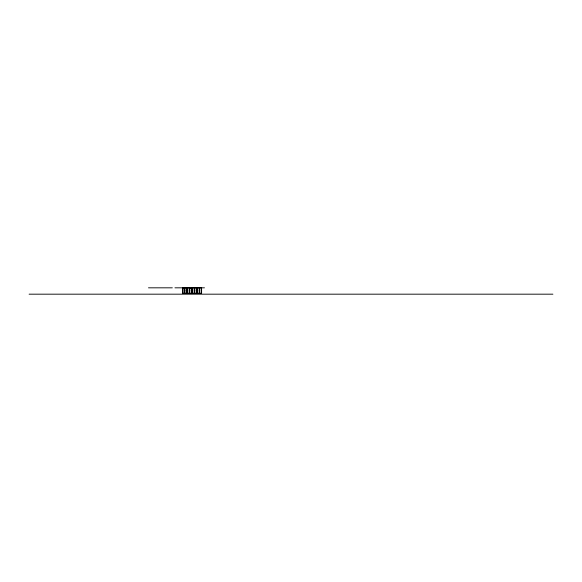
<?xml version="1.0" encoding="UTF-8"?>
<svg xmlns="http://www.w3.org/2000/svg" width="582" height="582" viewBox="0 0 582 582"><rect width="100%" height="100%" fill="white"/><g stroke="black" fill="none" stroke-linecap="round" stroke-linejoin="round"><path stroke-width="0.87" d="M148.483 287.821L172.323 287.821M174.942 287.821L204.478 287.821M190.663 288.119L188.437 287.821M184.378 290.658L184.887 290.658M189.296 290.658L189.812 290.658M194.308 290.658L194.817 290.658M199.219 290.658L199.728 290.658M186.757 293.263L186.757 287.821L186.815 293.263L182.508 293.263L182.508 287.821M29.1 294.179L552.9 294.179M201.598 287.821L201.598 293.263L197.349 293.263L197.349 287.821M201.35 287.821L201.35 293.263M200.601 287.821L198.346 287.821M199.728 288.119L199.721 293.263M199.481 288.119L199.473 293.263M199.219 288.119L199.226 293.263M197.596 287.821L197.596 293.263M196.694 287.821L196.694 293.263L192.438 293.263L192.438 287.821M196.44 287.821L196.44 293.263M195.69 287.821L193.442 287.821M194.817 288.119L194.817 293.263M194.57 288.119L194.563 293.263M194.563 288.119L194.563 290.658M194.308 288.119L194.315 293.263M192.693 287.821L192.693 293.263M191.689 287.821L191.682 293.263L187.411 293.263L187.44 287.821M191.442 287.821L191.427 293.263M189.812 288.119L189.805 293.263M189.55 288.119L189.557 293.263M189.296 288.119L189.303 293.263M187.688 287.821L187.68 293.263M186.56 287.821L186.56 293.263M186.509 287.821L186.509 293.263M185.811 287.821L183.512 287.821M184.887 288.119L184.887 293.263M184.632 288.119L184.632 293.263M184.378 288.119L184.385 293.263M182.559 287.821L182.559 293.263M182.813 293.263L182.813 287.821L182.763 293.263"/></g></svg>
